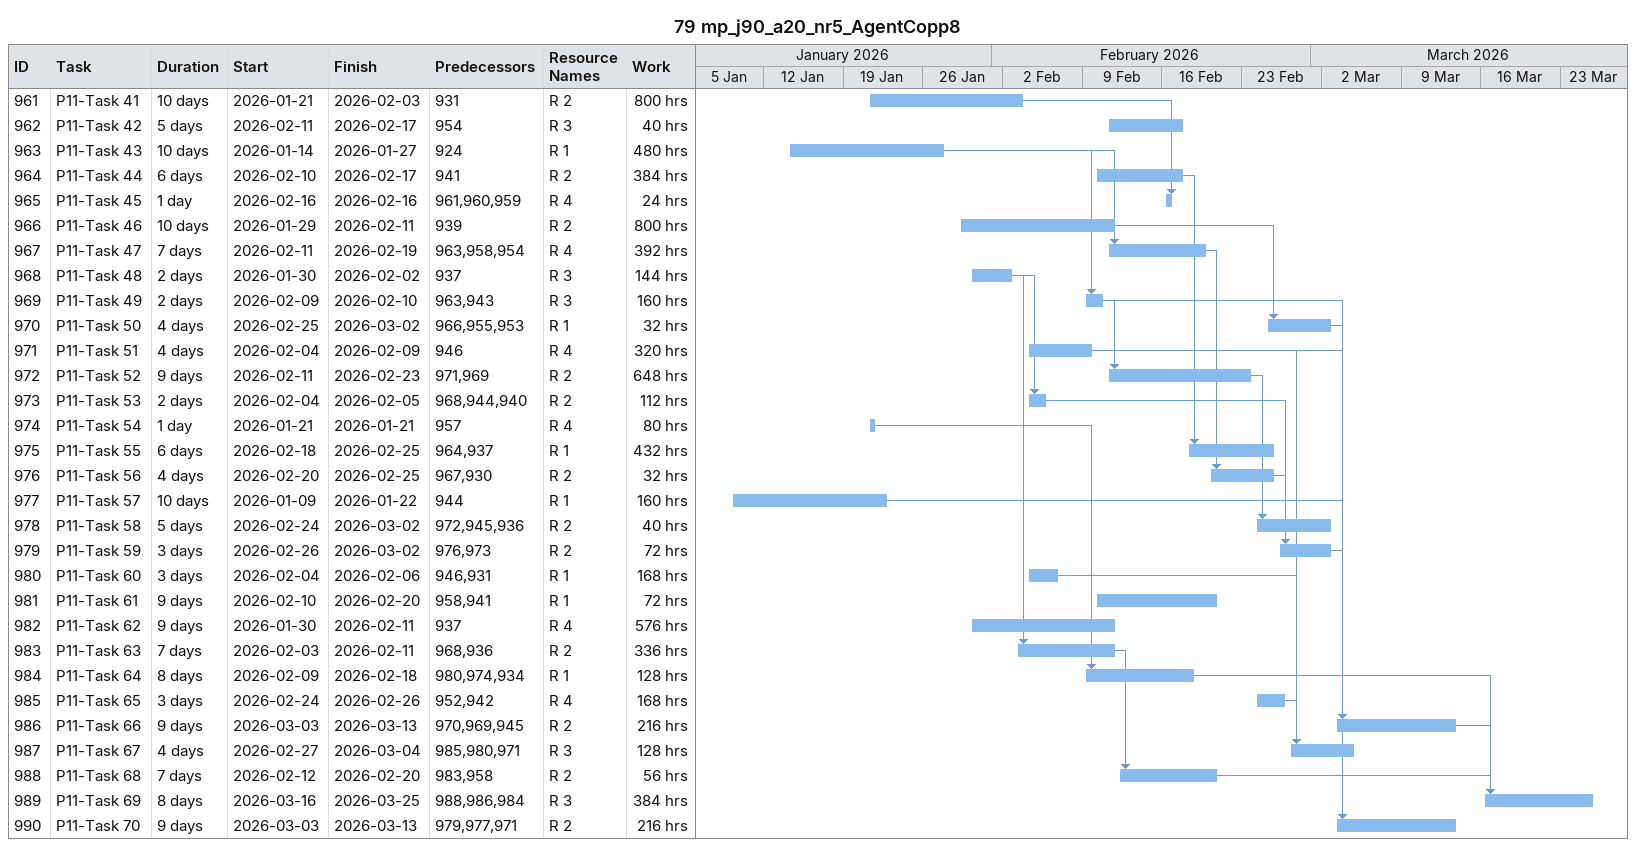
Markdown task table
79 mp_j90_a20_nr5_AgentCopp8

| ID | Task | Duration | Start | Finish | Predecessors | Resources | Work (h) |
|---|---|---|---|---|---|---|---|
| 961 | P11-Task 41 | 10d | 2026-01-21 | 2026-02-03 | 931 | R 2 | 800 |
| 962 | P11-Task 42 | 5d | 2026-02-11 | 2026-02-17 | 954 | R 3 | 40 |
| 963 | P11-Task 43 | 10d | 2026-01-14 | 2026-01-27 | 924 | R 1 | 480 |
| 964 | P11-Task 44 | 6d | 2026-02-10 | 2026-02-17 | 941 | R 2 | 384 |
| 965 | P11-Task 45 | 1d | 2026-02-16 | 2026-02-16 | 961, 960, 959 | R 4 | 24 |
| 966 | P11-Task 46 | 10d | 2026-01-29 | 2026-02-11 | 939 | R 2 | 800 |
| 967 | P11-Task 47 | 7d | 2026-02-11 | 2026-02-19 | 963, 958, 954 | R 4 | 392 |
| 968 | P11-Task 48 | 2d | 2026-01-30 | 2026-02-02 | 937 | R 3 | 144 |
| 969 | P11-Task 49 | 2d | 2026-02-09 | 2026-02-10 | 963, 943 | R 3 | 160 |
| 970 | P11-Task 50 | 4d | 2026-02-25 | 2026-03-02 | 966, 955, 953 | R 1 | 32 |
| 971 | P11-Task 51 | 4d | 2026-02-04 | 2026-02-09 | 946 | R 4 | 320 |
| 972 | P11-Task 52 | 9d | 2026-02-11 | 2026-02-23 | 971, 969 | R 2 | 648 |
| 973 | P11-Task 53 | 2d | 2026-02-04 | 2026-02-05 | 968, 944, 940 | R 2 | 112 |
| 974 | P11-Task 54 | 1d | 2026-01-21 | 2026-01-21 | 957 | R 4 | 80 |
| 975 | P11-Task 55 | 6d | 2026-02-18 | 2026-02-25 | 964, 937 | R 1 | 432 |
| 976 | P11-Task 56 | 4d | 2026-02-20 | 2026-02-25 | 967, 930 | R 2 | 32 |
| 977 | P11-Task 57 | 10d | 2026-01-09 | 2026-01-22 | 944 | R 1 | 160 |
| 978 | P11-Task 58 | 5d | 2026-02-24 | 2026-03-02 | 972, 945, 936 | R 2 | 40 |
| 979 | P11-Task 59 | 3d | 2026-02-26 | 2026-03-02 | 976, 973 | R 2 | 72 |
| 980 | P11-Task 60 | 3d | 2026-02-04 | 2026-02-06 | 946, 931 | R 1 | 168 |
| 981 | P11-Task 61 | 9d | 2026-02-10 | 2026-02-20 | 958, 941 | R 1 | 72 |
| 982 | P11-Task 62 | 9d | 2026-01-30 | 2026-02-11 | 937 | R 4 | 576 |
| 983 | P11-Task 63 | 7d | 2026-02-03 | 2026-02-11 | 968, 936 | R 2 | 336 |
| 984 | P11-Task 64 | 8d | 2026-02-09 | 2026-02-18 | 980, 974, 934 | R 1 | 128 |
| 985 | P11-Task 65 | 3d | 2026-02-24 | 2026-02-26 | 952, 942 | R 4 | 168 |
| 986 | P11-Task 66 | 9d | 2026-03-03 | 2026-03-13 | 970, 969, 945 | R 2 | 216 |
| 987 | P11-Task 67 | 4d | 2026-02-27 | 2026-03-04 | 985, 980, 971 | R 3 | 128 |
| 988 | P11-Task 68 | 7d | 2026-02-12 | 2026-02-20 | 983, 958 | R 2 | 56 |
| 989 | P11-Task 69 | 8d | 2026-03-16 | 2026-03-25 | 988, 986, 984 | R 3 | 384 |
| 990 | P11-Task 70 | 9d | 2026-03-03 | 2026-03-13 | 979, 977, 971 | R 2 | 216 |
